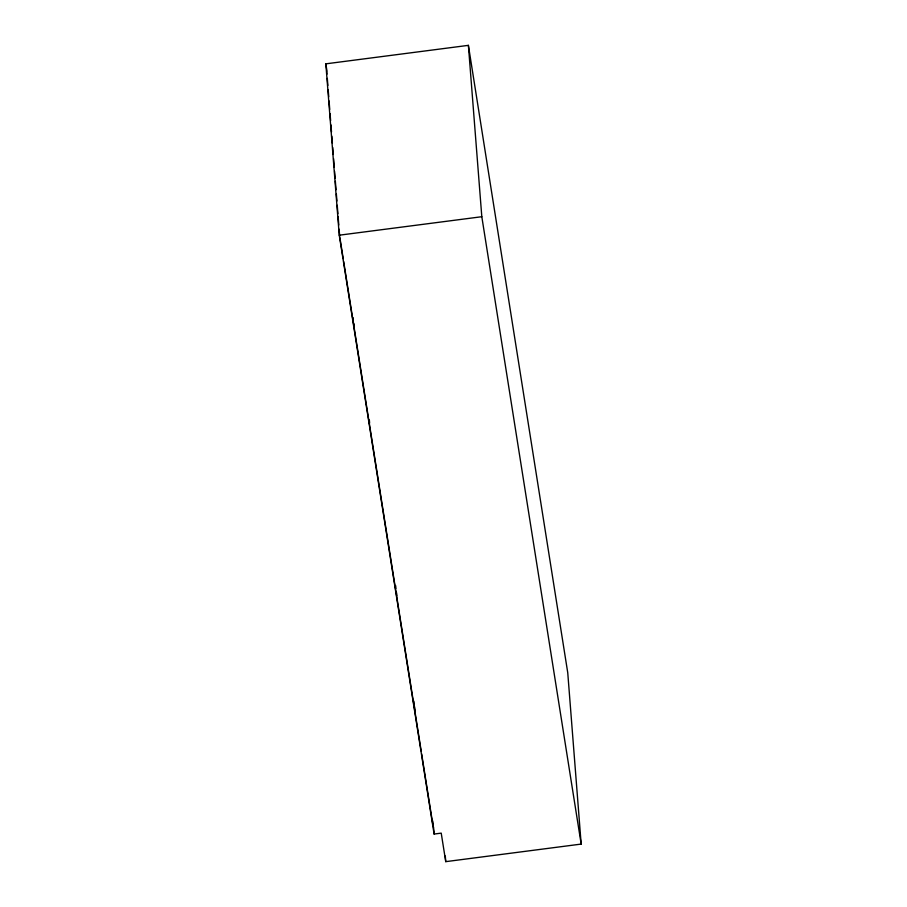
<?xml version="1.0" encoding="UTF-8"?>
<svg xmlns="http://www.w3.org/2000/svg" width="907" height="907" viewBox="0 0 907 907"><rect width="100%" height="100%" fill="white"/><g stroke="black" fill="none" stroke-linecap="round" stroke-linejoin="round"><path stroke-width="1.36" d="M325.828 63.841L468.386 45.35L567.748 672.722L581.172 844.088L445.745 861.65L441.221 833.136L434.102 834.055L339.252 235.196L325.828 63.841L326.939 70.837M339.252 235.196L481.81 216.716L468.386 45.35M481.81 216.716L581.172 844.088M339.898 237.668L343.22 258.642M343.662 261.443L421.199 751.03M421.642 753.83L433.172 826.572M445.303 856.027L445.745 861.65M433.546 827.037L434.102 834.055M432.73 820.926L433.058 825.155M414.658 706.859L414.987 711.088M413.875 701.168L414.091 703.991M396.597 592.793L396.812 595.616M395.69 585.695L395.917 588.518M369.387 420.281L369.603 423.104M369.036 420.236L369.251 423.047M353.798 323.289L354.127 327.518M353.004 317.597L353.231 320.42M326.758 71.324L326.974 74.147M327.314 78.376L327.858 85.428M328.187 89.657L328.742 96.709M329.071 100.938L329.74 109.396M330.069 113.624L330.624 120.665M330.953 124.894L331.508 131.946M331.837 136.175L332.381 143.227M332.722 147.456L333.266 154.496M333.606 158.725L334.264 167.194M334.592 171.423L335.148 178.464M335.363 181.287L336.032 189.744M336.361 193.973L336.916 201.025M337.245 205.254L337.903 213.712M338.13 216.524L338.787 224.981M339.116 229.21L339.672 236.262"/></g></svg>
